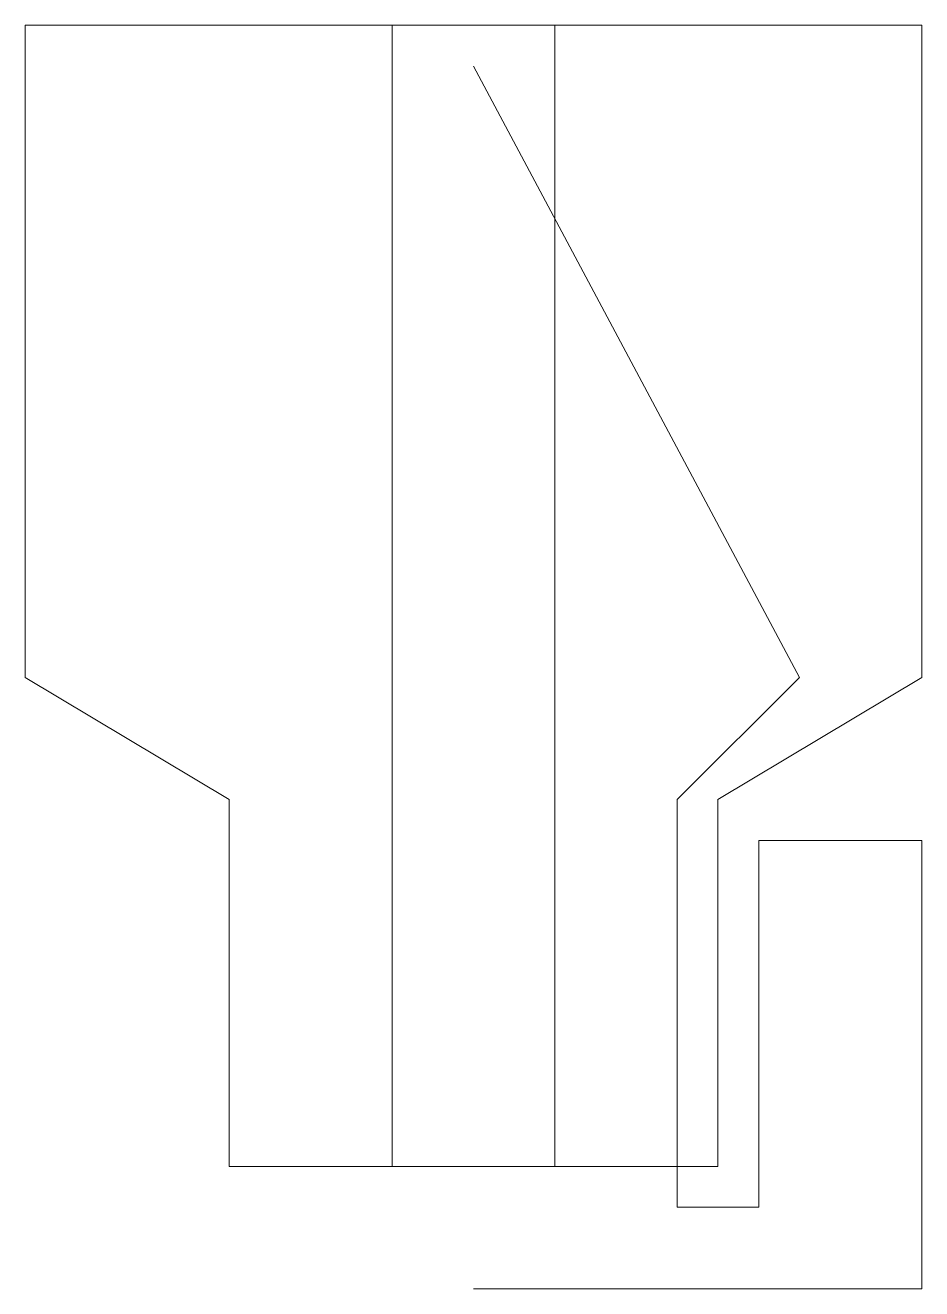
# Model space of a CAD drawing. Header units: millimetres. Extents: x -11 to 11, y 0 to 31.
import ezdxf

# ---------------------------------------------------------------- set-up
doc = ezdxf.new("R2010")
doc.units = ezdxf.units.MM
for name, color, linetype, lineweight in [('cutout1', 6, 'CONTINUOUS', 0), ('cutout2', 5, 'CONTINUOUS', 0), ('dorn', 3, 'CONTINUOUS', 0)]:
    doc.layers.add(name, color=color, linetype=linetype, lineweight=lineweight)

msp = doc.modelspace()

# ---------------------------------------------------------------- linework, layer by layer
at = {"layer": 'cutout1'}
for p, q in [((2, 31), (-2, 31)), ((-2, 31), (-2, 3)), ((2, 3), (2, 31)), ((-2, 3), (2, 3))]:
    msp.add_line(p, q, dxfattribs=at)
at = {"layer": 'cutout2'}
for p, q in [((-11, 31), (11, 31)), ((-11, 31), (-11, 15)), ((11, 31), (11, 15)), ((-6, 12), (-11, 15)), ((11, 15), (6, 12)), ((-6, 3), (-6, 12)), ((6, 12), (6, 3)), ((6, 3), (-6, 3))]:
    msp.add_line(p, q, dxfattribs=at)
at = {"layer": 'dorn'}
for p, q in [((0, 30), (8, 15)), ((8, 15), (5, 12)), ((5, 12), (5, 2)), ((7, 2), (7, 11)), ((7, 11), (11, 11)), ((11, 11), (11, 0)), ((5, 2), (7, 2)), ((11, 0), (0, 0))]:
    msp.add_line(p, q, dxfattribs=at)

doc.saveas('drawing.dxf')
